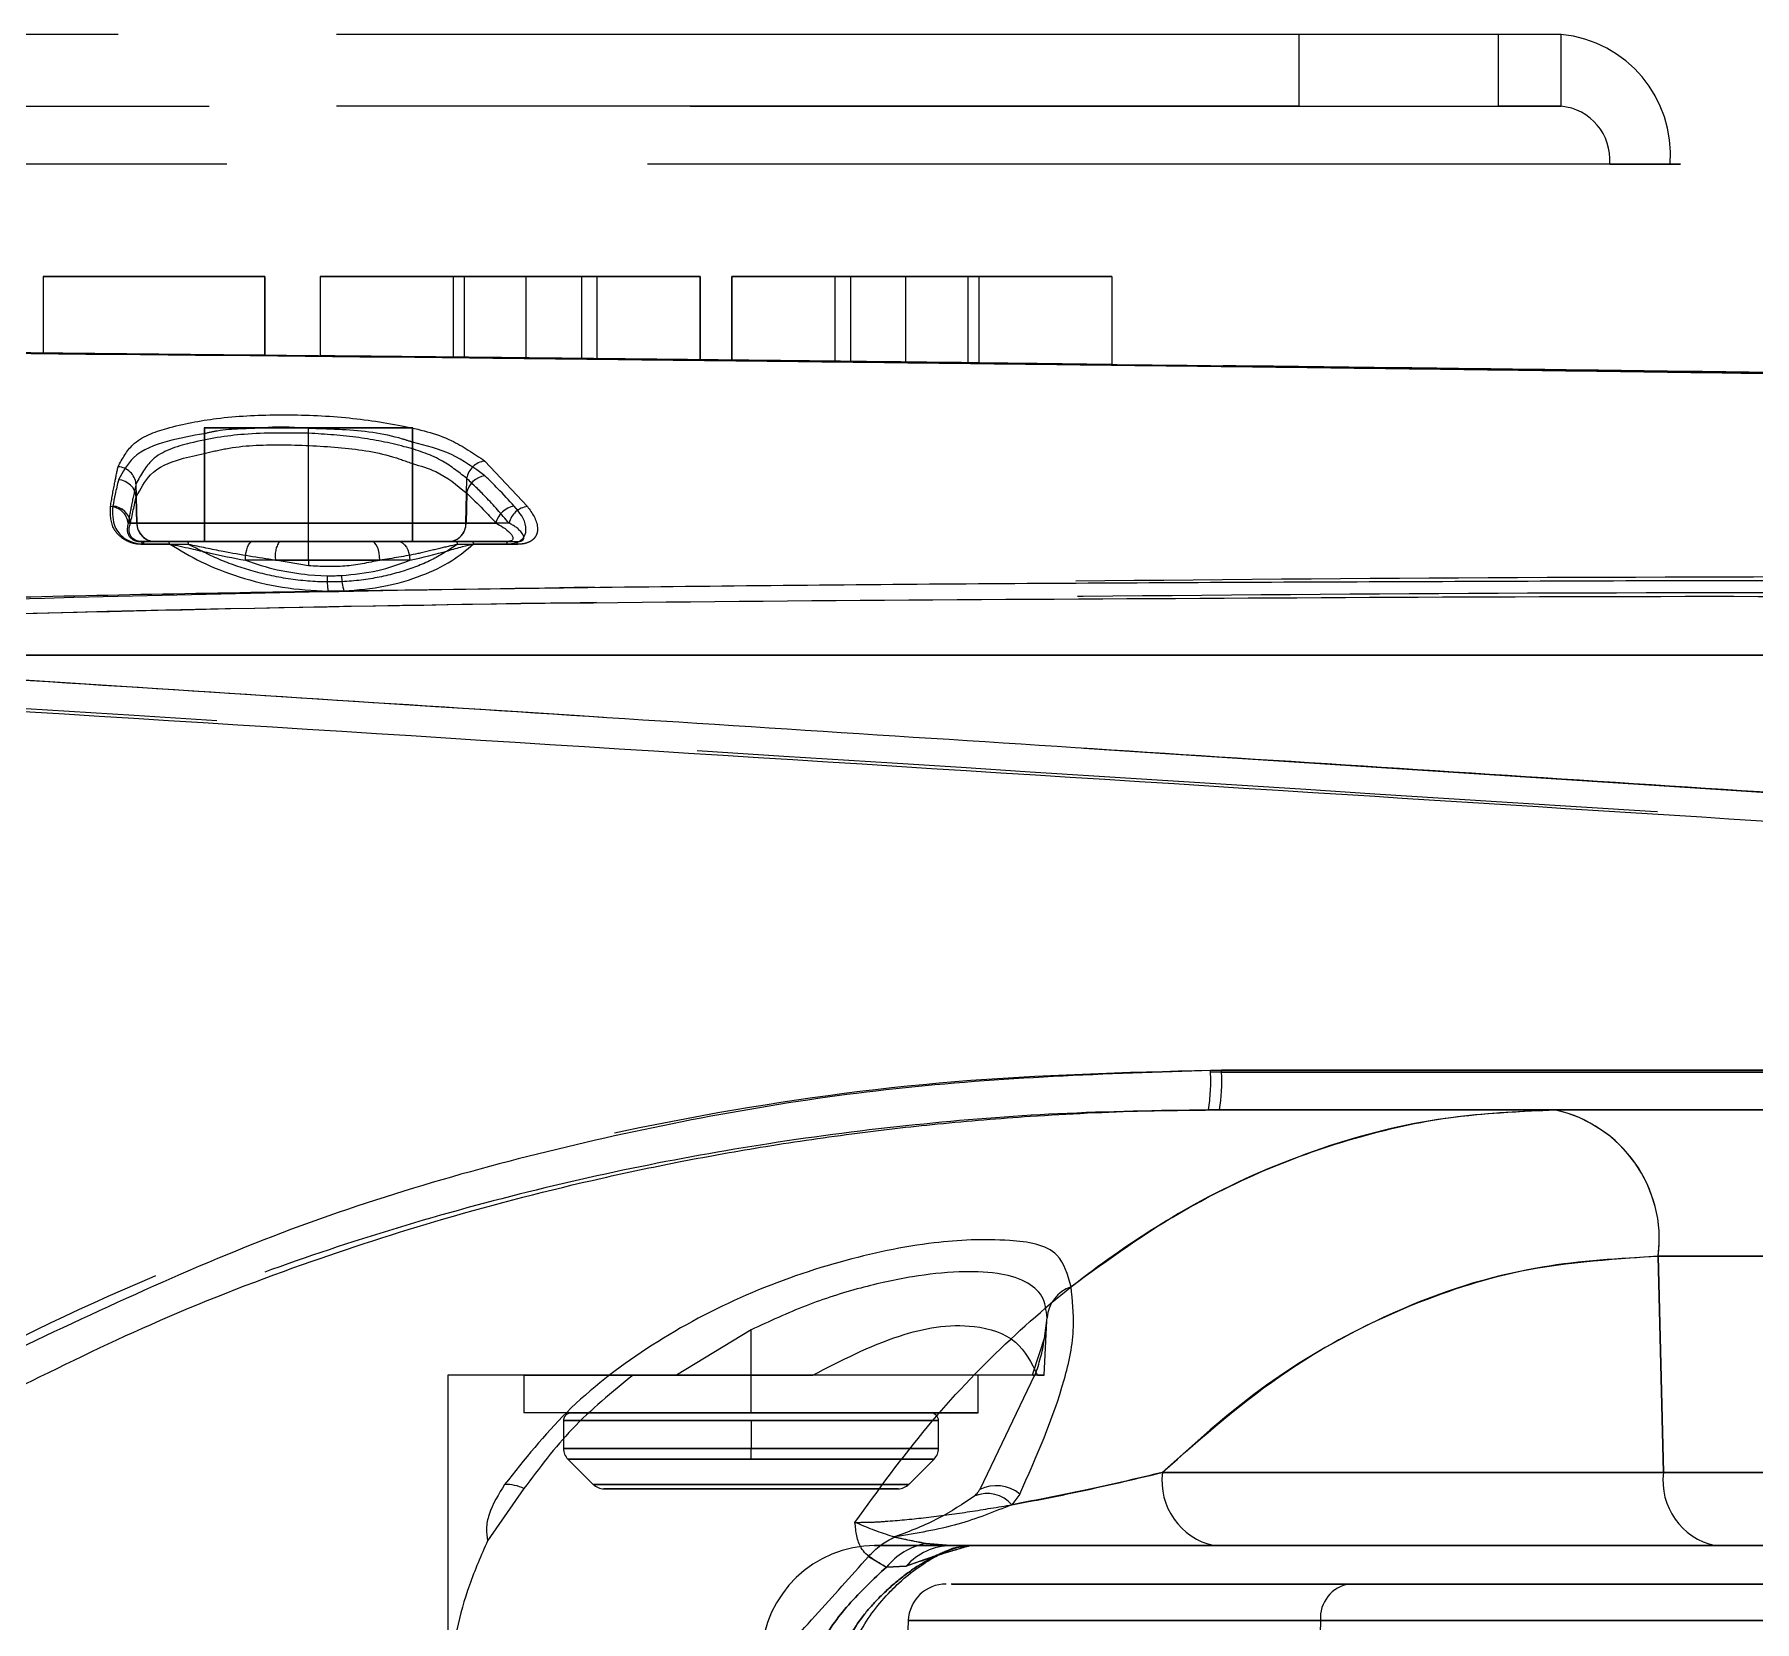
# Model space of a CAD drawing. Header units: millimetres. Extents: x 126 to 938, y 244 to 707.
# Drawn here: x 731.111 to 733.382, y 562.362 to 564.457 of the extents above; entities that cross this region are included whole.
import ezdxf

# ---------------------------------------------------------------- set-up
doc = ezdxf.new("R2010")
doc.units = ezdxf.units.MM
doc.linetypes.add('HIDDEN', pattern=[1.905, 1.27, -0.635])

msp = doc.modelspace()

# ---------------------------------------------------------------- linework, layer by layer
at = {"color": 7, "linetype": 'HIDDEN', "lineweight": 18}
for p, q in [((732.7801, 564.4567), (729.9325, 564.4567)), ((733.1267, 564.4567), (730.0718, 564.4567)), ((732.7801, 564.4567), (732.7801, 564.3618)), ((733.0436, 564.4567), (732.7801, 564.4567)), ((733.0436, 564.3618), (733.0436, 564.4567)), ((733.1267, 564.4567), (733.0436, 564.4567)), ((733.1267, 564.3618), (733.1267, 564.4567)), ((732.7801, 564.3618), (729.9325, 564.3618)), ((730.0718, 564.3618), (733.1267, 564.3618)), ((732.7801, 564.3618), (733.0436, 564.3618)), ((733.1267, 564.3618), (733.0436, 564.3618)), ((733.1906, 564.2856), (730.1357, 564.2856)), ((733.2702, 564.2856), (730.2153, 564.2856)), ((733.1906, 564.2856), (733.2702, 564.2856)), ((733.1906, 564.2856), (733.2044, 564.2856)), ((733.284, 564.2856), (733.2044, 564.2856)), ((733.2702, 564.2856), (733.284, 564.2856)), ((731.4153, 564.1373), (731.1227, 564.1373)), ((731.1227, 564.1373), (731.1227, 564.0361)), ((731.1227, 564.1373), (731.4153, 564.1373)), ((731.1227, 564.1373), (731.1227, 564.0361)), ((731.4153, 564.1373), (731.1227, 564.1373)), ((731.1227, 564.1373), (731.1227, 564.0361)), ((731.4153, 564.1373), (731.4153, 564.0332)), ((731.4153, 564.1373), (731.4153, 564.0332)), ((731.4153, 564.0332), (731.4153, 564.1373)), ((731.7601, 564.1373), (731.4884, 564.1373)), ((731.99, 564.1373), (731.6786, 564.1373)), ((731.6786, 564.1373), (731.99, 564.1373)), ((731.8333, 564.1373), (731.7601, 564.1373)), ((731.7601, 564.1373), (731.7601, 564.0297)), ((731.8333, 564.1373), (731.8333, 564.0289)), ((731.99, 564.1373), (731.8333, 564.1373)), ((731.99, 564.1373), (731.99, 564.0273)), ((731.99, 564.0273), (731.99, 564.1373)), ((731.99, 564.1373), (731.99, 564.0273)), ((732.3432, 564.1373), (732.0318, 564.1373)), ((732.0318, 564.1373), (732.0318, 564.0268)), ((732.0318, 564.1373), (732.0318, 564.0268)), ((732.0318, 564.1373), (732.3432, 564.1373)), ((732.0318, 564.1373), (732.0318, 564.0268)), ((732.1886, 564.1373), (732.0318, 564.1373)), ((732.1886, 564.1373), (732.1886, 564.0251)), ((732.2617, 564.1373), (732.1886, 564.1373)), ((732.2617, 564.0243), (732.2617, 564.1373)), ((732.5334, 564.1373), (732.2617, 564.1373)), ((731.473, 563.9373), (731.3355, 563.9373)), ((731.3358, 563.9373), (731.4733, 563.9373)), ((731.3358, 563.9373), (731.3358, 563.7873)), ((731.473, 563.7873), (731.473, 563.9373)), ((731.6105, 563.9373), (731.473, 563.9373)), ((731.4733, 563.7873), (731.4733, 563.9373)), ((731.4733, 563.7873), (731.4733, 563.9373)), ((731.6108, 563.9373), (731.4733, 563.9373)), ((731.6108, 563.7873), (731.6108, 563.9373)), ((731.4733, 563.8118), (731.4733, 563.9304)), ((731.7058, 563.8936), (731.762, 563.8337)), ((731.2454, 563.8635), (731.2463, 563.8118)), ((731.6809, 563.8118), (731.6819, 563.8708)), ((731.2463, 563.8118), (731.2351, 563.8118)), ((731.2463, 563.8118), (731.4733, 563.8118)), ((731.6105, 563.8118), (731.3355, 563.8118)), ((731.4733, 563.8118), (731.6809, 563.8118)), ((731.7379, 563.8118), (731.6809, 563.8118)), ((731.2523, 563.7873), (731.2712, 563.7873)), ((731.2523, 563.7873), (731.3133, 563.7873)), ((731.2712, 563.7873), (731.2541, 563.7873)), ((731.2712, 563.7873), (731.4733, 563.7873)), ((731.6582, 563.7873), (731.2712, 563.7873)), ((731.3133, 563.7873), (731.4345, 563.7873)), ((731.3355, 563.7873), (731.473, 563.7873)), ((731.3358, 563.7873), (731.4733, 563.7873)), ((731.4345, 563.7873), (731.4733, 563.7873)), ((731.6105, 563.7873), (731.473, 563.7873)), ((731.4733, 563.7873), (731.6585, 563.7873)), ((731.6108, 563.7873), (731.4733, 563.7873)), ((731.4733, 563.7627), (731.4733, 563.7873)), ((731.4733, 563.7873), (731.5567, 563.7873)), ((731.5567, 563.7873), (731.6683, 563.7873)), ((731.6582, 563.7873), (731.7472, 563.7873)), ((731.7337, 563.7873), (731.6585, 563.7873)), ((731.6683, 563.7873), (731.7472, 563.7873)), ((731.4296, 563.7627), (731.4733, 563.7627)), ((731.4733, 563.7553), (731.4296, 563.7627)), ((731.4733, 563.7627), (731.5672, 563.7627)), ((731.4733, 563.7627), (731.4733, 563.7553)), ((732.6637, 563.0898), (733.7299, 563.0898)), ((733.7299, 563.0873), (732.6637, 563.0873)), ((733.1183, 563.0373), (732.6609, 563.0373)), ((732.6609, 563.0373), (733.7272, 563.0373)), ((732.6758, 563.0373), (733.1183, 563.0373)), ((733.1183, 563.0373), (733.7121, 563.0373)), ((733.7272, 563.0373), (733.1183, 563.0373)), ((733.2615, 562.5588), (733.2547, 562.8442)), ((733.2547, 562.8442), (734.3326, 562.8442)), ((732.4444, 562.7357), (732.4479, 562.763)), ((732.4453, 562.7395), (732.4282, 562.6874)), ((732.4315, 562.6873), (731.6572, 562.6873)), ((731.6572, 562.6873), (731.6572, 562.2498)), ((731.7572, 562.6873), (732.0572, 562.6873)), ((731.7572, 562.6873), (731.7572, 562.6373)), ((732.0572, 562.6373), (732.0572, 562.6873)), ((732.3572, 562.6873), (732.0572, 562.6873)), ((732.444, 562.6873), (732.4324, 562.6873)), ((732.0572, 562.6373), (731.7572, 562.6373)), ((731.8197, 562.6373), (732.2947, 562.6373)), ((732.2947, 562.6373), (731.8197, 562.6373)), ((732.3572, 562.6373), (732.0572, 562.6373)), ((732.0572, 562.6273), (731.8097, 562.6273)), ((731.8097, 562.6273), (731.8097, 562.6019)), ((731.8097, 562.6273), (731.8326, 562.6273)), ((732.0572, 562.6273), (732.0572, 562.5905)), ((732.3047, 562.6273), (732.0572, 562.6273)), ((732.0572, 562.5905), (731.8097, 562.5905)), ((732.0572, 562.5764), (731.8156, 562.5764)), ((732.0572, 562.5764), (732.0572, 562.5905)), ((732.3047, 562.5905), (732.0572, 562.5905)), ((732.2989, 562.5764), (732.0572, 562.5764)), ((732.6001, 562.5588), (733.2615, 562.5588)), ((733.2615, 562.5588), (734.4035, 562.5588)), ((732.2656, 562.5431), (731.8489, 562.5431)), ((732.2515, 562.5373), (731.863, 562.5373)), ((732.321, 562.4623), (732.2879, 562.4651)), ((732.321, 562.4623), (732.3556, 562.4623)), ((732.321, 562.4623), (732.6683, 562.4623)), ((732.3463, 562.4623), (732.3284, 562.4596)), ((732.3284, 562.4596), (732.3463, 562.4623)), ((732.3463, 562.4623), (732.3291, 562.4572)), ((732.6683, 562.4623), (733.3296, 562.4623)), ((733.3296, 562.4623), (734.8721, 562.4623)), ((732.236, 562.434), (732.262, 562.4352)), ((732.8475, 562.4116), (732.3212, 562.4116)), ((733.8406, 562.4116), (732.8475, 562.4116)), ((732.8088, 562.3633), (732.2648, 562.3633)), ((732.8088, 562.3633), (732.777, 561.1866)), ((733.8279, 562.3633), (732.8088, 562.3633))]:
    msp.add_line(p, q, dxfattribs=at)
at = {"color": 7, "linetype": 'Continuous', "lineweight": 25}
for p, q in [((731.1227, 564.1373), (731.4153, 564.1373)), ((731.1227, 564.1373), (731.1227, 564.0361)), ((731.4153, 564.0332), (731.4153, 564.1373)), ((731.4884, 564.1373), (731.4884, 564.0325)), ((731.4884, 564.1373), (731.664, 564.1373)), ((731.664, 564.1373), (731.664, 564.0307)), ((731.664, 564.1373), (731.6786, 564.1373)), ((731.6786, 564.1373), (731.6786, 564.0306)), ((731.6786, 564.1373), (731.8542, 564.1373)), ((731.8542, 564.0287), (731.8542, 564.1373)), ((731.8542, 564.1373), (731.99, 564.1373)), ((731.99, 564.1373), (731.99, 564.0273)), ((732.0318, 564.1373), (732.1677, 564.1373)), ((732.0318, 564.0268), (732.0318, 564.1373)), ((732.1677, 564.1373), (732.1677, 564.0253)), ((732.1677, 564.1373), (732.3432, 564.1373)), ((732.3432, 564.1373), (732.3432, 564.0233)), ((732.3432, 564.1373), (732.3578, 564.1373)), ((732.3578, 564.1373), (732.3578, 564.0232)), ((732.3578, 564.1373), (732.5334, 564.1373)), ((732.5334, 564.1373), (732.5334, 564.0211)), ((733.2498, 564.0119), (733.2266, 564.0122)), ((731.3355, 563.9373), (731.3355, 563.7873)), ((731.3355, 563.9373), (731.473, 563.9373)), ((731.473, 563.7873), (731.473, 563.9373)), ((731.473, 563.9373), (731.6105, 563.9373)), ((731.6105, 563.7873), (731.6105, 563.9373)), ((731.2464, 563.8118), (731.2458, 563.8462)), ((731.6819, 563.8514), (731.6813, 563.8118)), ((731.2382, 563.8118), (731.2464, 563.8118)), ((731.3355, 563.8118), (731.2464, 563.8118)), ((731.6813, 563.8118), (731.6105, 563.8118)), ((731.6813, 563.8118), (731.7205, 563.8118)), ((731.2881, 563.7873), (731.2541, 563.7873)), ((731.3992, 563.7873), (731.2881, 563.7873)), ((731.5918, 563.7873), (731.3992, 563.7873)), ((731.6895, 563.7873), (731.5918, 563.7873)), ((731.7337, 563.7873), (731.6895, 563.7873)), ((731.6068, 563.7627), (731.3898, 563.7627)), ((731.4733, 563.7436), (731.4978, 563.7422)), ((731.5198, 563.7221), (731.4988, 563.7217)), ((730.5832, 563.6373), (737.029, 563.6373)), ((733.7146, 563.0898), (732.6782, 563.0898)), ((732.6782, 563.0873), (732.6782, 563.0898)), ((732.6782, 563.0873), (733.7146, 563.0873)), ((733.7121, 563.0373), (732.6758, 563.0373)), ((734.3174, 562.8442), (733.2547, 562.8442)), ((733.2547, 562.8442), (733.2615, 562.5588)), ((732.444, 562.6873), (732.4478, 562.7589)), ((732.0572, 562.747), (731.9587, 562.6873)), ((732.0572, 562.6873), (732.0572, 562.747)), ((731.9587, 562.6873), (731.9016, 562.6873)), ((731.9587, 562.6873), (732.0572, 562.6873)), ((732.0572, 562.6873), (732.1388, 562.6873)), ((732.0572, 562.6373), (732.0572, 562.6873)), ((732.4353, 562.6873), (732.1388, 562.6873)), ((732.3572, 562.6373), (732.3572, 562.6873)), ((732.4315, 562.6873), (732.359, 562.5362)), ((732.4353, 562.6873), (732.444, 562.6873)), ((731.8428, 562.6373), (732.0572, 562.6373)), ((732.0572, 562.6373), (732.3572, 562.6373)), ((731.8326, 562.6273), (732.0572, 562.6273)), ((732.0572, 562.6273), (732.3047, 562.6273)), ((732.0572, 562.6273), (732.0572, 562.5905)), ((732.3047, 562.5905), (732.3047, 562.6273)), ((731.8097, 562.6019), (731.8097, 562.5905)), ((731.8097, 562.5905), (732.0572, 562.5905)), ((731.8156, 562.5764), (732.0572, 562.5764)), ((731.8489, 562.5431), (731.8156, 562.5764)), ((732.0572, 562.5764), (732.0572, 562.5905)), ((732.0572, 562.5905), (732.3047, 562.5905)), ((732.0572, 562.5764), (732.2989, 562.5764)), ((732.2656, 562.5431), (732.2989, 562.5764)), ((733.2615, 562.5588), (732.6001, 562.5588)), ((734.3882, 562.5588), (733.2615, 562.5588)), ((731.7575, 562.5375), (731.7095, 562.4686)), ((731.8489, 562.5431), (732.2656, 562.5431)), ((731.863, 562.5373), (732.2515, 562.5373)), ((732.4119, 562.5303), (732.4015, 562.5163)), ((732.2469, 562.4736), (732.2879, 562.4651)), ((732.2879, 562.4651), (732.321, 562.4623)), ((732.6683, 562.4623), (732.321, 562.4623)), ((733.3296, 562.4623), (732.6683, 562.4623)), ((734.857, 562.4623), (733.3296, 562.4623)), ((732.2121, 562.4479), (732.236, 562.434)), ((732.262, 562.4352), (732.236, 562.434)), ((732.3222, 562.4116), (732.8475, 562.4116)), ((732.8475, 562.4116), (733.1893, 562.4116)), ((733.1893, 562.4116), (733.8406, 562.4116)), ((732.2648, 562.3633), (732.2609, 562.2516)), ((732.2648, 562.3633), (732.8088, 562.3633)), ((732.8088, 562.3633), (732.777, 561.1866)), ((732.8088, 562.3633), (733.8279, 562.3633))]:
    msp.add_line(p, q, dxfattribs=at)
at = {"color": 7, "linetype": 'HIDDEN', "lineweight": 18, "flags": 128}
for points in [[(731.4153, 564.0332), (731.2514, 564.0348), (731.1227, 564.0361)], [(731.4153, 564.0332), (731.2514, 564.0348), (731.1227, 564.0361)], [(731.8542, 564.0287), (731.7558, 564.0298), (731.6786, 564.0306)], [(731.7601, 564.0297), (731.8011, 564.0293), (731.8333, 564.0289)], [(731.8333, 564.0289), (731.921, 564.028), (731.99, 564.0273)], [(731.99, 564.0273), (731.9139, 564.0281), (731.8542, 564.0287)], [(732.3432, 564.0233), (732.2449, 564.0244), (732.1677, 564.0253)], [(732.1886, 564.0251), (732.2295, 564.0246), (732.2617, 564.0243)], [(732.2617, 564.0243), (732.4139, 564.0225), (732.5334, 564.0211)], [(732.5334, 564.0211), (732.4351, 564.0223), (732.3578, 564.0232)], [(731.3149, 563.7836), (731.2807, 563.7836), (731.2539, 563.7836)], [(731.5672, 563.7627), (731.567, 563.7675), (731.5663, 563.7721), (731.5654, 563.7764), (731.564, 563.7801), (731.5625, 563.7831), (731.5607, 563.7854), (731.5587, 563.7868), (731.5567, 563.7873)], [(731.7488, 563.7837), (731.7046, 563.7837), (731.6699, 563.7837)]]:
    msp.add_lwpolyline(points, dxfattribs=at)
at = {"color": 7, "linetype": 'Continuous', "lineweight": 25, "flags": 128}
for points in [[(731.2541, 563.7873), (731.2543, 563.7872), (731.2545, 563.7871), (731.2547, 563.7868), (731.2549, 563.7865), (731.2551, 563.786), (731.2553, 563.7855), (731.2555, 563.7849), (731.2557, 563.7842)], [(731.2897, 563.7842), (731.2895, 563.7849), (731.2893, 563.7855), (731.2891, 563.786), (731.2889, 563.7865), (731.2887, 563.7868), (731.2885, 563.7871), (731.2883, 563.7872), (731.2881, 563.7873)], [(731.3898, 563.7627), (731.3901, 563.7675), (731.3906, 563.7721), (731.3915, 563.7764), (731.3926, 563.7801), (731.3941, 563.7831), (731.3957, 563.7854), (731.3974, 563.7868), (731.3992, 563.7873)], [(731.5918, 563.7873), (731.5947, 563.7868), (731.5975, 563.7854), (731.6, 563.7831), (731.6023, 563.7801), (731.6042, 563.7764), (731.6056, 563.7721), (731.6064, 563.7675), (731.6068, 563.7627)], [(731.6911, 563.7842), (731.6909, 563.7849), (731.6907, 563.7855), (731.6905, 563.7861), (731.6903, 563.7865), (731.6901, 563.7868), (731.6899, 563.7871), (731.6897, 563.7872), (731.6895, 563.7873)], [(731.7337, 563.7873), (731.7339, 563.7872), (731.7341, 563.7871), (731.7343, 563.7868), (731.7345, 563.7865), (731.7347, 563.7861), (731.7349, 563.7855), (731.7351, 563.7849), (731.7352, 563.7842)]]:
    msp.add_lwpolyline(points, dxfattribs=at)
at = {"color": 7, "linetype": 'HIDDEN', "lineweight": 18}
for centre, radius, start, end in [((733.1116, 564.2983), 0.1591, 355.4355, 84.5571), ((733.1199, 564.2913), 0.0709, 355.4308, 84.5584), ((731.2205, 563.8611), 0.025, 5.3574, 87.1035), ((731.7095, 563.8658), 0.0281, 97.5837, 169.7145), ((731.2105, 563.8088), 0.0248, 6.9096, 87.3281), ((731.766, 563.805), 0.029, 97.9537, 166.3681), ((731.2712, 563.8122), 0.0249, 180.8575, 269.8608), ((731.657, 563.8111), 0.0239, 272.7447, 1.6256), ((731.2492, 563.7837), 0.00473, 358.425, 48.1751), ((731.3102, 563.7838), 0.00467, 358.1685, 48.4096), ((731.4643, 563.7685), 0.0352, 147.8953, 189.5437), ((731.6653, 563.7838), 0.00459, 358.4076, 48.771), ((731.7442, 563.7838), 0.00457, 358.3778, 48.7804), ((732.4356, 563.0748), 0.2284, 350.5394, 3.1289), ((732.3943, 563.0879), 0.2694, 359.8654, 0.4042), ((733.081, 562.8662), 0.1751, 352.7864, 77.6757), ((731.8197, 562.6273), 0.00999, 89.9788, 180.0212), ((732.687, 562.5478), 0.0875, 172.7918, 257.6687), ((733.3483, 562.5478), 0.0875, 172.7918, 257.6687), ((732.2211, 562.3123), 0.15, 90.0016, 177.9982), ((732.3064, 562.3753), 0.0917, 101.6771, 140.2407), ((732.3221, 562.3819), 0.0803, 90.8121, 138.4833), ((732.8537, 562.367), 0.045, 97.8824, 184.6842)]:
    msp.add_arc(centre, radius, start, end, dxfattribs=at)
at = {"color": 7, "linetype": 'Continuous', "lineweight": 25}
for centre, radius, start, end in [((731.2208, 563.8438), 0.0251, 5.3492, 86.8482), ((731.7095, 563.8463), 0.0281, 97.3669, 169.5407), ((731.2134, 563.8091), 0.025, 6.199, 86.8497), ((731.7485, 563.8057), 0.0286, 97.5738, 167.6794), ((731.2713, 563.8122), 0.0249, 180.8518, 269.839), ((731.6573, 563.8112), 0.0239, 272.6984, 1.5673), ((731.6386, 563.7389), 0.1409, 178.6205, 186.973), ((731.5981, 563.7445), 0.0814, 181.3557, 195.9939), ((732.4228, 563.0748), 0.2557, 351.5634, 2.7997), ((733.081, 562.8662), 0.1751, 352.7864, 77.6757), ((732.4947, 562.7593), 0.0469, 108.6258, 175.5166), ((732.2947, 562.6272), 0.01, 0.0371, 89.9971), ((731.8297, 562.5905), 0.02, 179.9871, 224.9747), ((732.2847, 562.5906), 0.02, 315.0477, 359.9494), ((732.687, 562.5478), 0.0875, 172.7918, 257.6687), ((733.3483, 562.5478), 0.0875, 172.7918, 257.6687), ((731.7328, 562.4861), 0.057, 64.2787, 90.729), ((731.863, 562.5573), 0.02, 225.0148, 269.9652), ((732.2514, 562.5573), 0.02, 270.0506, 314.9523), ((732.369, 562.4877), 0.0433, 41.3385, 112.1087), ((732.3809, 562.4923), 0.0491, 50.7652, 116.4042), ((732.3064, 562.3753), 0.0917, 101.6771, 140.2407), ((732.3221, 562.3819), 0.0803, 90.8121, 138.4833), ((732.3148, 562.3616), 0.05, 89.9958, 178.0086), ((732.8537, 562.367), 0.045, 97.8824, 184.6842)]:
    msp.add_arc(centre, radius, start, end, dxfattribs=at)
at = {"color": 7, "linetype": 'HIDDEN', "lineweight": 18}
for points, knots in [([(735.8549, 563.9738), (735.7748, 563.9751), (735.6088, 563.9779), (735.3539, 563.9821), (735.0901, 563.9862), (734.8461, 563.99), (734.6265, 563.9933), (734.4321, 563.9962), (734.2159, 563.9993), (734.0248, 564.002), (733.8801, 564.004), (733.8187, 564.0048), (733.7921, 564.0052), (733.7784, 564.0054), (733.7688, 564.0055), (733.7601, 564.0056), (733.7462, 564.0058), (733.6963, 564.0065), (733.5907, 564.0079), (733.4131, 564.0103), (733.1962, 564.0131), (732.9499, 564.0162), (732.6843, 564.0194), (732.4625, 564.022), (732.2958, 564.0239), (732.1959, 564.025), (732.0927, 564.0261), (731.9862, 564.0273), (731.8764, 564.0285), (731.7633, 564.0297), (731.6469, 564.0309), (731.3434, 564.034), (730.8664, 564.0386), (730.3758, 564.0428), (730.0572, 564.0453), (729.8992, 564.0466), (729.7437, 564.0477), (729.5908, 564.0488), (729.4405, 564.0499), (729.2331, 564.0513), (728.9472, 564.0531), (728.5614, 564.0554), (728.1141, 564.0578), (727.6053, 564.0601), (727.2455, 564.0613), (727.0553, 564.062)], [0, 0, 0, 0, 0.02733, 0.05657, 0.086918, 0.117266, 0.13978, 0.161779, 0.183561, 0.213476, 0.226941, 0.232877, 0.234433, 0.23599, 0.237547, 0.237717, 0.238951, 0.242287, 0.254748, 0.274934, 0.302841, 0.328714, 0.358892, 0.393376, 0.404358, 0.415713, 0.427442, 0.439545, 0.452022, 0.464872, 0.478096, 0.491694, 0.568337, 0.640718, 0.65897, 0.67693, 0.694598, 0.711974, 0.729058, 0.745849, 0.782687, 0.826521, 0.877351, 0.935177, 1, 1, 1, 1]), ([(733.2266, 564.0122), (733.1517, 564.0132), (732.5849, 564.0205), (730.5279, 564.0442), (728.5457, 564.0543), (727.0554, 564.062)], [0, 0, 0, 0, 0.036444, 0.275528, 1, 1, 1, 1]), ([(731.1227, 564.0361), (731.1773, 564.0356), (731.2748, 564.0346), (731.3723, 564.0337), (731.4153, 564.0332)], [0, 0, 0, 0, 0.559991, 1, 1, 1, 1]), ([(731.1227, 564.0361), (731.1773, 564.0356), (731.2748, 564.0346), (731.3723, 564.0337), (731.4153, 564.0332)], [0, 0, 0, 0, 0.559991, 1, 1, 1, 1]), ([(731.664, 564.0307), (731.6312, 564.031), (731.5727, 564.0317), (731.5142, 564.0322), (731.4884, 564.0325)], [0, 0, 0, 0, 0.559992, 1, 1, 1, 1]), ([(731.4884, 564.0325), (731.5391, 564.032), (731.6297, 564.0311), (731.7203, 564.0301), (731.7601, 564.0297)], [0, 0, 0, 0, 0.559999, 1, 1, 1, 1]), ([(731.99, 564.0273), (731.9291, 564.0279), (731.8205, 564.0291), (731.7118, 564.0302), (731.664, 564.0307)], [0, 0, 0, 0, 0.55999, 1, 1, 1, 1]), ([(731.6786, 564.0306), (731.7367, 564.03), (731.8405, 564.0289), (731.9443, 564.0277), (731.99, 564.0273)], [0, 0, 0, 0, 0.560004, 1, 1, 1, 1]), ([(732.1677, 564.0253), (732.1423, 564.0256), (732.097, 564.0261), (732.0517, 564.0266), (732.0318, 564.0268)], [0, 0, 0, 0, 0.560022, 1, 1, 1, 1]), ([(732.0318, 564.0268), (732.0899, 564.0262), (732.1937, 564.025), (732.2975, 564.0238), (732.3432, 564.0233)], [0, 0, 0, 0, 0.560004, 1, 1, 1, 1]), ([(732.3578, 564.0232), (732.297, 564.0239), (732.1883, 564.0251), (732.0796, 564.0263), (732.0318, 564.0268)], [0, 0, 0, 0, 0.560001, 1, 1, 1, 1]), ([(732.0318, 564.0268), (732.0611, 564.0265), (732.1133, 564.0259), (732.1656, 564.0253), (732.1886, 564.0251)], [0, 0, 0, 0, 0.560004, 1, 1, 1, 1]), ([(733.8608, 564.0037), (733.8424, 564.0039), (733.7349, 564.0055), (733.538, 564.0081), (733.3527, 564.0106), (733.2566, 564.0118), (733.2498, 564.0119)], [0, 0, 0, 0, 0.090141, 0.527886, 0.966994, 1, 1, 1, 1]), ([(731.2217, 563.8861), (731.2274, 563.8967), (731.2412, 563.9222), (731.2922, 563.9398), (731.3557, 563.9519), (731.4336, 563.9558), (731.5155, 563.953), (731.5923, 563.9421), (731.6582, 563.9262), (731.6914, 563.9035), (731.7058, 563.8936)], [0, 0, 0, 0, 0.067911, 0.163449, 0.293358, 0.448645, 0.612998, 0.768339, 0.899626, 1, 1, 1, 1]), ([(731.6105, 563.9184), (731.6061, 563.9199), (731.5762, 563.9297), (731.5258, 563.9357), (731.4709, 563.9362), (731.4362, 563.9393), (731.3998, 563.9356), (731.3668, 563.9369), (731.3412, 563.931), (731.3355, 563.9297)], [0, 0, 0, 0, 0.050756, 0.340661, 0.541556, 0.647394, 0.71572, 0.937222, 1, 1, 1, 1]), ([(731.4733, 563.9304), (731.4448, 563.9307), (731.3919, 563.9314), (731.3234, 563.9203), (731.2668, 563.9031), (731.2517, 563.8751), (731.2454, 563.8635)], [0, 0, 0, 0, 0.339161, 0.629688, 0.846552, 1, 1, 1, 1]), ([(731.3355, 563.9034), (731.3449, 563.9058), (731.3777, 563.914), (731.4375, 563.916), (731.511, 563.9126), (731.5702, 563.9051), (731.6018, 563.8934), (731.6105, 563.8902)], [0, 0, 0, 0, 0.104325, 0.363438, 0.638154, 0.89934, 1, 1, 1, 1]), ([(731.6819, 563.8708), (731.6708, 563.8794), (731.6462, 563.8987), (731.5964, 563.9144), (731.538, 563.9262), (731.4955, 563.9289), (731.4733, 563.9304)], [0, 0, 0, 0, 0.189893, 0.421494, 0.698036, 1, 1, 1, 1]), ([(731.2117, 563.8336), (731.2134, 563.8438), (731.2165, 563.8614), (731.2202, 563.8788), (731.2217, 563.8861)], [0, 0, 0, 0, 0.5816007, 1, 1, 1, 1]), ([(731.2454, 563.8635), (731.2434, 563.8542), (731.2397, 563.8371), (731.2366, 563.8198), (731.2351, 563.8118)], [0, 0, 0, 0, 0.53861, 1, 1, 1, 1]), ([(731.7379, 563.8118), (731.7277, 563.8235), (731.7099, 563.844), (731.6903, 563.8628), (731.6819, 563.8708)], [0, 0, 0, 0, 0.571069, 1, 1, 1, 1]), ([(731.2539, 563.7836), (731.2515, 563.7837), (731.2466, 563.7839), (731.2397, 563.7855), (731.2336, 563.788), (731.227, 563.7918), (731.2207, 563.7974), (731.2116, 563.8108), (731.2116, 563.8237), (731.2117, 563.8336)], [0, 0, 0, 0, 0.098705, 0.194203, 0.282278, 0.362528, 0.500062, 0.617818, 1, 1, 1, 1]), ([(731.762, 563.8337), (731.7683, 563.8249), (731.7761, 563.814), (731.7752, 563.7982), (731.7719, 563.7921), (731.7672, 563.7881), (731.7621, 563.7856), (731.7558, 563.784), (731.7512, 563.7838), (731.7488, 563.7837)], [0, 0, 0, 0, 0.438942, 0.543191, 0.657067, 0.725289, 0.804733, 0.897686, 1, 1, 1, 1]), ([(731.2351, 563.8118), (731.2341, 563.807), (731.2325, 563.7992), (731.2383, 563.7919), (731.2425, 563.7893), (731.245, 563.7883), (731.2472, 563.7878), (731.2488, 563.7875), (731.2506, 563.7873), (731.2517, 563.7873), (731.2523, 563.7873)], [0, 0, 0, 0, 0.3879, 0.630943, 0.717693, 0.807754, 0.854182, 0.901733, 0.950324, 1, 1, 1, 1]), ([(731.7472, 563.7873), (731.7479, 563.7873), (731.7491, 563.7873), (731.7509, 563.7875), (731.7525, 563.7878), (731.7543, 563.7883), (731.756, 563.7892), (731.7585, 563.7926), (731.7524, 563.8036), (731.7441, 563.8083), (731.7379, 563.8118)], [0, 0, 0, 0, 0.048626, 0.092762, 0.132413, 0.167799, 0.22746, 0.277488, 0.458498, 1, 1, 1, 1]), ([(731.6699, 563.7837), (731.6593, 563.7769), (731.6368, 563.7623), (731.5968, 563.747), (731.551, 563.7364), (731.501, 563.7328), (731.4498, 563.7365), (731.4006, 563.7471), (731.3553, 563.7626), (731.328, 563.7768), (731.3149, 563.7836)], [0, 0, 0, 0, 0.100763, 0.215252, 0.341492, 0.477655, 0.616849, 0.752789, 0.881507, 1, 1, 1, 1]), ([(731.4296, 563.7627), (731.4065, 563.7662), (731.3681, 563.7722), (731.3301, 563.7803), (731.3149, 563.7836)], [0, 0, 0, 0, 0.6003034, 1, 1, 1, 1]), ([(731.6699, 563.7837), (731.6615, 563.7818), (731.6439, 563.7778), (731.61, 563.7693), (731.584, 563.7653), (731.5672, 563.7627)], [0, 0, 0, 0, 0.245531, 0.515073, 1, 1, 1, 1]), ([(730.5812, 563.6969), (730.7881, 563.7033), (731.2023, 563.7161), (731.824, 563.7276), (732.4463, 563.7355), (733.069, 563.7408), (733.6932, 563.7412), (734.3205, 563.7441), (734.8313, 563.7596), (735.2234, 563.7572), (735.4916, 563.7552), (735.7496, 563.7538), (735.9927, 563.7529), (736.2159, 563.752), (736.4159, 563.7522), (736.589, 563.7527), (736.7323, 563.7532), (736.8434, 563.7548), (736.9199, 563.7548), (736.9603, 563.7567), (736.9748, 563.7561), (736.9757, 563.7561)], [0, 0, 0, 0, 0.097123, 0.194371, 0.291703, 0.389084, 0.486486, 0.584519, 0.683345, 0.726172, 0.768442, 0.809167, 0.847204, 0.882484, 0.913849, 0.941059, 0.963688, 0.98107, 0.993179, 0.999588, 1, 1, 1, 1]), ([(731.5672, 563.7627), (731.5518, 563.7594), (731.5208, 563.7529), (731.4892, 563.7545), (731.4733, 563.7553)], [0, 0, 0, 0, 0.496104, 1, 1, 1, 1]), ([(730.5834, 563.6778), (730.7912, 563.684), (731.2072, 563.6966), (731.8317, 563.7077), (732.4568, 563.7152), (733.0822, 563.7205), (733.709, 563.72), (734.339, 563.7246), (734.8523, 563.7403), (735.2468, 563.7378), (735.5166, 563.7358), (735.776, 563.7344), (736.0196, 563.7335), (736.243, 563.7327), (736.4416, 563.7328), (736.6155, 563.7338), (736.7505, 563.7329), (736.8742, 563.7384), (736.9148, 563.73), (736.9959, 563.7431), (736.9852, 563.7367), (736.9852, 563.7367)], [0, 0, 0, 0, 0.0974219, 0.1949836, 0.2926388, 0.3903469, 0.4880209, 0.5863222, 0.6855249, 0.7285926, 0.7711445, 0.8119794, 0.8500818, 0.8853327, 0.9165284, 0.9435146, 0.9657554, 0.9826811, 0.9942243, 0.999962, 1, 1, 1, 1]), ([(735.155, 563.3148), (734.6697, 563.3436), (733.6991, 563.4013), (731.9664, 563.5132), (730.7186, 563.5902), (729.9561, 563.6373)], [0, 0, 0, 0, 0.2799897, 0.5599927, 1, 1, 1, 1]), ([(730.5835, 563.6373), (730.7968, 563.6373), (731.2238, 563.6373), (731.8645, 563.6373), (732.5058, 563.6373), (733.1481, 563.6373), (733.7939, 563.6373), (734.333, 563.6373), (734.7638, 563.6373), (735.0811, 563.6373), (735.39, 563.6373), (735.6858, 563.6373), (735.963, 563.6373), (736.2298, 563.6373), (736.4777, 563.6373), (736.6861, 563.6373), (736.8549, 563.6373), (736.9273, 563.6373), (737.0096, 563.6373), (736.9115, 563.6373), (736.8382, 563.6373), (736.6555, 563.6373), (736.4398, 563.6373), (736.1832, 563.6373), (735.9107, 563.6373), (735.6282, 563.6373), (735.33, 563.6373), (735.0209, 563.6373), (734.7066, 563.6373), (734.3114, 563.6373), (733.8386, 563.6373), (733.2903, 563.6373), (732.7449, 563.6373), (732.2012, 563.6373), (731.6579, 563.6373), (731.1151, 563.6373), (730.7535, 563.6373), (730.5729, 563.6373)], [0, 0, 0, 0, 0.049897, 0.099865, 0.149865, 0.199879, 0.250103, 0.300914, 0.325964, 0.350857, 0.37513, 0.39822, 0.42005, 0.439936, 0.460747, 0.477581, 0.489925, 0.497331, 0.499589, 0.502592, 0.510815, 0.523865, 0.541482, 0.562875, 0.583325, 0.605378, 0.628904, 0.653069, 0.677676, 0.702414, 0.74551, 0.788253, 0.830666, 0.873061, 0.915427, 0.957753, 1, 1, 1, 1]), ([(730.5953, 563.6373), (731.1021, 563.6046), (732.1156, 563.5393), (733.636, 563.4412), (734.6495, 563.3743), (735.1563, 563.3408)], [0, 0, 0, 0, 0.333328, 0.666622, 1, 1, 1, 1]), ([(737.029, 563.6373), (737.0294, 563.6373), (737.0357, 563.6373), (736.9924, 563.6373), (736.9698, 563.6373), (736.8905, 563.6373), (736.8017, 563.6373), (736.6827, 563.6373), (736.544, 563.6373), (736.3841, 563.6373), (736.2057, 563.6373), (736.0103, 563.6373), (735.7998, 563.6373), (735.5781, 563.6373), (735.3385, 563.6373), (735.0856, 563.6373), (734.8907, 563.6373), (734.7645, 563.6373), (734.7064, 563.6373), (734.6468, 563.6373), (734.5857, 563.6373), (734.5232, 563.6373), (734.4593, 563.6373), (734.4141, 563.6373), (734.3365, 563.6373), (734.2301, 563.6373), (734.0748, 563.6373), (733.9232, 563.6373), (733.7717, 563.6373), (733.6267, 563.6373), (733.4872, 563.6373), (733.3633, 563.6373), (733.2415, 563.6373), (733.1147, 563.6373), (732.9662, 563.6373), (732.8346, 563.6373), (732.7306, 563.6373), (732.6642, 563.6373), (732.6073, 563.6373), (732.5599, 563.6373), (732.522, 563.6373), (732.3962, 563.6373), (732.1901, 563.6373), (731.9112, 563.6373), (731.6488, 563.6373), (731.3845, 563.6373), (731.1139, 563.6373), (730.8482, 563.6373), (730.6774, 563.6373), (730.5953, 563.6373)], [0, 0, 0, 0, 0.000191, 0.002743, 0.009392, 0.020066, 0.034652, 0.052941, 0.074717, 0.099605, 0.127404, 0.157893, 0.190683, 0.225485, 0.261258, 0.302374, 0.343331, 0.352137, 0.36117, 0.370429, 0.379916, 0.389628, 0.399568, 0.409733, 0.410676, 0.435755, 0.459298, 0.483061, 0.50643, 0.529941, 0.550641, 0.571428, 0.5877, 0.607408, 0.630553, 0.656929, 0.668716, 0.679031, 0.687871, 0.695239, 0.701133, 0.705554, 0.753869, 0.797207, 0.835568, 0.876141, 0.920415, 0.961701, 1, 1, 1, 1]), ([(730.2648, 562.0695), (730.3366, 562.1565), (730.4799, 562.3302), (730.7467, 562.5402), (731.0351, 562.7148), (731.3426, 562.8536), (731.6625, 562.96), (731.9915, 563.0346), (732.3263, 563.0811), (732.5511, 563.0869), (732.6637, 563.0898)], [0, 0, 0, 0, 0.125204, 0.250031, 0.375399, 0.499767, 0.624619, 0.749952, 0.874749, 1, 1, 1, 1]), ([(732.6609, 563.0373), (732.5947, 563.0363), (732.4654, 563.0343), (732.2718, 563.0188), (732.084, 562.9948), (731.8982, 562.9613), (731.7152, 562.9185), (731.5349, 562.866), (731.3131, 562.7878), (731.0549, 562.6731), (730.7705, 562.5035), (730.5074, 562.2998), (730.3657, 562.1307), (730.2948, 562.0462)], [0, 0, 0, 0, 0.0749391, 0.146234, 0.2195699, 0.2890751, 0.3598747, 0.4321101, 0.5014086, 0.6258161, 0.7510401, 0.8754847, 1, 1, 1, 1]), ([(732.1944, 562.4929), (732.2254, 562.5357), (732.2858, 562.6191), (732.3895, 562.7284), (732.4976, 562.8211), (732.6124, 562.8983), (732.7332, 562.9599), (732.8598, 563.0043), (732.9886, 563.0321), (733.0753, 563.0356), (733.1183, 563.0373)], [0, 0, 0, 0, 0.142064, 0.276485, 0.40372, 0.524389, 0.647447, 0.767102, 0.88429, 1, 1, 1, 1]), ([(732.6001, 562.5588), (732.6537, 562.6062), (732.759, 562.6994), (732.9328, 562.7868), (733.0994, 562.836), (733.2033, 562.8415), (733.2547, 562.8442)], [0, 0, 0, 0, 0.292635, 0.574665, 0.789614, 1, 1, 1, 1]), ([(732.4324, 562.6873), (732.4373, 562.7026), (732.4423, 562.7185), (732.4444, 562.7351), (732.4444, 562.7357)], [0, 0, 0, 0, 0.9610283, 1, 1, 1, 1]), ([(732.4314, 562.6873), (732.4303, 562.6873), (732.4275, 562.6873), (732.4306, 562.6873), (732.4324, 562.6873)], [0, 0, 0, 0, 0.416667, 1, 1, 1, 1]), ([(732.1944, 562.4929), (732.2006, 562.493), (732.2141, 562.493), (732.2443, 562.4948), (732.2864, 562.4988), (732.3397, 562.506), (732.412, 562.5177), (732.4991, 562.5349), (732.5673, 562.551), (732.6001, 562.5588)], [0, 0, 0, 0, 0.045268, 0.098202, 0.220505, 0.35341, 0.489946, 0.754077, 1, 1, 1, 1]), ([(732.236, 562.434), (732.2227, 562.441), (732.1986, 562.4539), (732.1957, 562.4807), (732.1944, 562.4929)], [0, 0, 0, 0, 0.5469959, 1, 1, 1, 1]), ([(732.2879, 562.4651), (732.2721, 562.468), (732.2399, 562.4738), (732.2098, 562.4865), (732.1944, 562.4929)], [0, 0, 0, 0, 0.489774, 1, 1, 1, 1]), ([(732.3284, 562.4596), (732.3283, 562.4595), (732.3244, 562.459), (732.3165, 562.4556), (732.3042, 562.4507), (732.2911, 562.4438), (732.2728, 562.4327), (732.2503, 562.4163), (732.2258, 562.3936), (732.1976, 562.3622), (732.1828, 562.335), (732.1733, 562.3175)], [0, 0, 0, 0, 0.000949, 0.055173, 0.117613, 0.186034, 0.259644, 0.415208, 0.572332, 0.723903, 1, 1, 1, 1]), ([(732.1758, 562.2822), (732.1824, 562.3033), (732.1959, 562.3462), (732.2298, 562.3916), (732.2616, 562.4218), (732.2826, 562.4372), (732.2989, 562.4469), (732.3098, 562.4525), (732.3196, 562.4567), (732.3259, 562.4588), (732.3287, 562.4597)], [0, 0, 0, 0, 0.271415, 0.549574, 0.685701, 0.812173, 0.868489, 0.919298, 0.963515, 1, 1, 1, 1]), ([(732.2609, 562.4623), (732.3058, 562.4623), (732.3904, 562.4623), (732.2766, 562.4623), (732.2416, 562.4623), (732.2258, 562.4623), (732.2102, 562.4623), (732.2362, 562.4623), (732.2609, 562.4623)], [0, 0, 0, 0, 0.346037, 0.651885, 0.820348, 0.837796, 0.846037, 1, 1, 1, 1]), ([(732.262, 562.4352), (732.2786, 562.441), (732.3064, 562.4509), (732.3348, 562.459), (732.3463, 562.4623)], [0, 0, 0, 0, 0.594881, 1, 1, 1, 1]), ([(732.3463, 562.4623), (732.3516, 562.4623), (732.3581, 562.4623), (732.3411, 562.4623), (732.3308, 562.4623), (732.321, 562.4623)], [0, 0, 0, 0, 0.204241, 0.25014, 1, 1, 1, 1]), ([(732.1037, 562.2169), (732.1157, 562.2558), (732.1344, 562.3162), (732.1854, 562.3867), (732.2188, 562.4179), (732.236, 562.434)], [0, 0, 0, 0, 0.469545, 0.727375, 1, 1, 1, 1]), ([(732.1733, 562.3175), (732.1828, 562.335), (732.1976, 562.3622), (732.2258, 562.3936), (732.2503, 562.4163), (732.2728, 562.4327), (732.2893, 562.4428), (732.2966, 562.4465), (732.2991, 562.4478)], [0, 0, 0, 0, 0.323414, 0.500961, 0.685013, 0.867238, 0.953463, 1, 1, 1, 1])]:
    msp.add_open_spline(points, degree=3, knots=knots, dxfattribs=at)
at = {"color": 7, "linetype": 'Continuous', "lineweight": 25}
for points, knots in [([(727.0555, 564.062), (728.5998, 564.0543), (730.7766, 564.0434), (732.9533, 564.0159), (733.5858, 564.0079)], [0, 0, 0, 0, 0.70944, 1, 1, 1, 1]), ([(727.0556, 564.0619), (728.599, 564.054), (730.2526, 564.0455), (732.0163, 564.0263), (732.347, 564.0225), (732.6777, 564.0186), (733.0084, 564.0145), (733.2621, 564.0112), (733.4055, 564.0092), (733.4387, 564.0088)], [0, 0, 0, 0, 0.725346, 0.777158, 0.828969, 0.88078, 0.932592, 0.984404, 1, 1, 1, 1]), ([(731.3355, 563.9297), (731.3193, 563.9269), (731.287, 563.9212), (731.2421, 563.9046), (731.228, 563.8794), (731.2222, 563.8689)], [0, 0, 0, 0, 0.370509, 0.739267, 1, 1, 1, 1]), ([(731.7059, 563.8742), (731.6917, 563.8845), (731.6628, 563.9054), (731.6282, 563.914), (731.6105, 563.9184)], [0, 0, 0, 0, 0.491546, 1, 1, 1, 1]), ([(731.2458, 563.8462), (731.2512, 563.8567), (731.2636, 563.8808), (731.3001, 563.8965), (731.3251, 563.9014), (731.3355, 563.9034)], [0, 0, 0, 0, 0.31132, 0.711159, 1, 1, 1, 1]), ([(731.6105, 563.8902), (731.621, 563.8872), (731.6474, 563.8795), (731.6689, 563.862), (731.6819, 563.8514)], [0, 0, 0, 0, 0.393851, 1, 1, 1, 1]), ([(731.2222, 563.8689), (731.2208, 563.8625), (731.2181, 563.851), (731.2158, 563.8393), (731.2147, 563.8341)], [0, 0, 0, 0, 0.546991, 1, 1, 1, 1]), ([(731.7447, 563.8341), (731.7376, 563.8418), (731.725, 563.8556), (731.7117, 563.8685), (731.7059, 563.8742)], [0, 0, 0, 0, 0.566428, 1, 1, 1, 1]), ([(731.2382, 563.8118), (731.2396, 563.8184), (731.242, 563.8299), (731.2446, 563.8413), (731.2458, 563.8462)], [0, 0, 0, 0, 0.572685, 1, 1, 1, 1]), ([(731.6819, 563.8514), (731.6892, 563.8443), (731.7025, 563.8314), (731.715, 563.8179), (731.7205, 563.8118)], [0, 0, 0, 0, 0.553669, 1, 1, 1, 1]), ([(731.2147, 563.8341), (731.2144, 563.8245), (731.2138, 563.8085), (731.2274, 563.7927), (731.2389, 563.7868), (731.248, 563.7845), (731.2531, 563.7843), (731.2557, 563.7842)], [0, 0, 0, 0, 0.374415, 0.6221, 0.792925, 0.894158, 1, 1, 1, 1]), ([(731.7352, 563.7842), (731.7378, 563.7844), (731.7425, 563.7846), (731.7489, 563.7863), (731.7538, 563.7891), (731.7597, 563.7949), (731.7619, 563.8135), (731.7517, 563.8257), (731.7447, 563.8341)], [0, 0, 0, 0, 0.108509, 0.203419, 0.281624, 0.346566, 0.553465, 1, 1, 1, 1]), ([(731.2541, 563.7873), (731.2535, 563.7873), (731.2523, 563.7873), (731.2505, 563.7875), (731.2488, 563.7878), (731.2466, 563.7884), (731.2441, 563.7894), (731.2399, 563.7922), (731.2348, 563.7997), (731.2369, 563.8072), (731.2382, 563.8118)], [0, 0, 0, 0, 0.052204, 0.103, 0.15232, 0.200505, 0.293221, 0.381994, 0.616349, 1, 1, 1, 1]), ([(731.7205, 563.8118), (731.727, 563.8082), (731.7357, 563.8034), (731.7439, 563.7933), (731.7423, 563.7894), (731.7406, 563.7884), (731.739, 563.7878), (731.7374, 563.7875), (731.7356, 563.7873), (731.7343, 563.7873), (731.7337, 563.7873)], [0, 0, 0, 0, 0.552814, 0.738335, 0.784976, 0.839055, 0.872148, 0.909825, 0.952333, 1, 1, 1, 1]), ([(731.2557, 563.7842), (731.2621, 563.7842), (731.2734, 563.7842), (731.2847, 563.7842), (731.2897, 563.7842)], [0, 0, 0, 0, 0.559979, 1, 1, 1, 1]), ([(731.2897, 563.7842), (731.3034, 563.776), (731.3326, 563.7585), (731.3828, 563.7395), (731.439, 563.7252), (731.4786, 563.7229), (731.4988, 563.7217)], [0, 0, 0, 0, 0.216854, 0.461544, 0.726489, 1, 1, 1, 1]), ([(731.2897, 563.7842), (731.299, 563.7822), (731.3165, 563.7786), (731.3496, 563.7704), (731.3738, 563.7658), (731.3898, 563.7627)], [0, 0, 0, 0, 0.27954, 0.521863, 1, 1, 1, 1]), ([(731.5198, 563.7221), (731.5382, 563.7237), (731.5733, 563.7267), (731.6211, 563.741), (731.661, 563.7593), (731.6816, 563.7764), (731.6911, 563.7842)], [0, 0, 0, 0, 0.297736, 0.567533, 0.802842, 1, 1, 1, 1]), ([(731.6068, 563.7627), (731.6237, 563.7666), (731.6471, 563.772), (731.6748, 563.7806), (731.6862, 563.7831), (731.6911, 563.7842)], [0, 0, 0, 0, 0.598067, 0.827747, 1, 1, 1, 1]), ([(731.6911, 563.7842), (731.6993, 563.7842), (731.714, 563.7842), (731.7288, 563.7842), (731.7352, 563.7842)], [0, 0, 0, 0, 0.559995, 1, 1, 1, 1]), ([(731.3898, 563.7627), (731.4037, 563.7581), (731.4309, 563.749), (731.4593, 563.7454), (731.4733, 563.7436)], [0, 0, 0, 0, 0.5097058, 1, 1, 1, 1]), ([(731.5167, 563.7426), (731.5328, 563.7441), (731.5637, 563.7469), (731.5928, 563.7576), (731.6068, 563.7627)], [0, 0, 0, 0, 0.5215, 1, 1, 1, 1]), ([(736.5712, 563.7293), (736.5113, 563.7284), (736.3827, 563.7264), (736.1785, 563.7249), (735.952, 563.723), (735.7096, 563.7223), (735.4571, 563.722), (735.157, 563.7231), (734.8106, 563.7233), (734.4199, 563.7134), (734.0303, 563.7099), (733.4297, 563.7167), (732.6178, 563.7118), (731.5944, 563.7066), (730.913, 563.6874), (730.5728, 563.6778)], [0, 0, 0, 0, 0.029985, 0.064292, 0.102142, 0.143266, 0.185497, 0.22842, 0.293353, 0.35872, 0.423831, 0.488188, 0.659103, 0.829822, 1, 1, 1, 1]), ([(731.4978, 563.7422), (731.5013, 563.7422), (731.5076, 563.7422), (731.5139, 563.7425), (731.5167, 563.7426)], [0, 0, 0, 0, 0.561097, 1, 1, 1, 1]), ([(736.5384, 563.7482), (736.4601, 563.7471), (736.2911, 563.7446), (736.0206, 563.7428), (735.7226, 563.7413), (735.4074, 563.7414), (735.0847, 563.7422), (734.7584, 563.7418), (734.4307, 563.7342), (734.0387, 563.7303), (733.5841, 563.737), (733.0668, 563.7347), (732.5508, 563.7329), (732.0351, 563.7292), (731.6915, 563.7244), (731.5198, 563.7221)], [0, 0, 0, 0, 0.046829, 0.101051, 0.161699, 0.224967, 0.289456, 0.354551, 0.420035, 0.485388, 0.588872, 0.691771, 0.794595, 0.897347, 1, 1, 1, 1]), ([(731.4988, 563.7217), (731.3439, 563.7191), (731.0343, 563.7137), (730.7249, 563.7028), (730.5703, 563.6974)], [0, 0, 0, 0, 0.500475, 1, 1, 1, 1]), ([(729.9151, 563.6373), (730.8916, 563.5762), (732.2517, 563.4911), (733.9953, 563.3805), (734.7627, 563.3349), (735.1464, 563.3121)], [0, 0, 0, 0, 0.560008, 0.780009, 1, 1, 1, 1]), ([(735.148, 563.342), (734.6407, 563.3753), (733.6263, 563.4419), (732.1047, 563.5397), (731.0904, 563.6047), (730.5832, 563.6373)], [0, 0, 0, 0, 0.333403, 0.666689, 1, 1, 1, 1]), ([(732.6782, 563.0898), (732.5388, 563.0854), (732.261, 563.0765), (731.8494, 563.0037), (731.4456, 562.8904), (731.1926, 562.7706), (731.0657, 562.7105)], [0, 0, 0, 0, 0.250006, 0.498365, 0.748357, 1, 1, 1, 1]), ([(731.0855, 562.6688), (731.145, 562.6981), (731.2689, 562.7591), (731.4586, 562.833), (731.6575, 562.8973), (731.8232, 562.9399), (731.9629, 562.9693), (732.0728, 562.9891), (732.1875, 563.006), (732.3063, 563.0197), (732.4352, 563.0303), (732.5594, 563.0363), (732.6428, 563.037), (732.6758, 563.0373)], [0, 0, 0, 0, 0.120823, 0.251344, 0.370291, 0.501295, 0.562599, 0.63034, 0.704512, 0.773707, 0.848152, 0.939908, 1, 1, 1, 1]), ([(733.1183, 563.0373), (733.0632, 563.0345), (732.9516, 563.0289), (732.7871, 562.9826), (732.626, 562.9101), (732.5292, 562.8397), (732.4797, 562.8038)], [0, 0, 0, 0, 0.238755, 0.482839, 0.735611, 1, 1, 1, 1]), ([(732.4797, 562.8038), (732.4752, 562.8195), (732.4643, 562.8577), (732.3838, 562.8682), (732.2911, 562.8638), (732.1693, 562.8381), (732.0413, 562.7925), (731.919, 562.7262), (731.8124, 562.6438), (731.7582, 562.5759), (731.732, 562.5431)], [0, 0, 0, 0, 0.052139, 0.126124, 0.23968, 0.384081, 0.54352, 0.704124, 0.857121, 1, 1, 1, 1]), ([(733.2547, 562.8442), (733.1891, 562.8398), (733.056, 562.8308), (732.8787, 562.7628), (732.7245, 562.6713), (732.642, 562.5966), (732.6001, 562.5588)], [0, 0, 0, 0, 0.26822, 0.544499, 0.768997, 1, 1, 1, 1]), ([(732.4479, 562.763), (732.4468, 562.7729), (732.4446, 562.7929), (732.4171, 562.8143), (732.3785, 562.8233), (732.3281, 562.8246), (732.2676, 562.8178), (732.1999, 562.8028), (732.1282, 562.7799), (732.0812, 562.7581), (732.0572, 562.747)], [0, 0, 0, 0, 0.066493, 0.134132, 0.222327, 0.338546, 0.480988, 0.642391, 0.817117, 1, 1, 1, 1]), ([(732.4119, 562.5303), (732.4339, 562.5796), (732.4654, 562.6505), (732.4858, 562.7449), (732.4816, 562.7862), (732.4797, 562.8038)], [0, 0, 0, 0, 0.5663197, 0.8146843, 1, 1, 1, 1]), ([(732.1388, 562.6873), (732.1761, 562.7065), (732.243, 562.7411), (732.3373, 562.7593), (732.41, 562.7376), (732.4272, 562.7034), (732.4353, 562.6873)], [0, 0, 0, 0, 0.374588, 0.67088, 0.843965, 1, 1, 1, 1]), ([(731.9016, 562.6873), (731.8737, 562.6646), (731.8195, 562.6205), (731.7778, 562.5646), (731.7575, 562.5375)], [0, 0, 0, 0, 0.515209, 1, 1, 1, 1]), ([(732.6001, 562.5588), (732.5683, 562.5512), (732.5024, 562.5355), (732.4359, 562.5228), (732.4015, 562.5163)], [0, 0, 0, 0, 0.482743, 1, 1, 1, 1]), ([(731.732, 562.5431), (731.7241, 562.5303), (731.7128, 562.5121), (731.7069, 562.4856), (731.7087, 562.474), (731.7095, 562.4686)], [0, 0, 0, 0, 0.562835, 0.796929, 1, 1, 1, 1]), ([(732.3527, 562.5278), (732.337, 562.5174), (732.3041, 562.4957), (732.2673, 562.4815), (732.248, 562.4741)], [0, 0, 0, 0, 0.476985, 1, 1, 1, 1]), ([(732.3527, 562.5278), (732.354, 562.5293), (732.3562, 562.532), (732.3582, 562.5349), (732.359, 562.5362)], [0, 0, 0, 0, 0.553012, 1, 1, 1, 1]), ([(732.4015, 562.5163), (732.378, 562.5069), (732.3285, 562.487), (732.2757, 562.4786), (732.248, 562.4741)], [0, 0, 0, 0, 0.47424, 1, 1, 1, 1]), ([(731.7095, 562.4686), (731.701, 562.4493), (731.6843, 562.4113), (731.6678, 562.352), (731.6582, 562.2929), (731.6561, 562.2348), (731.6622, 562.1789), (731.6755, 562.1348), (731.6928, 562.1046), (731.7148, 562.0793), (731.7477, 562.0643), (731.7844, 562.0667), (731.814, 562.0758), (731.8448, 562.0913), (731.8864, 562.1182), (731.9368, 562.1595), (732.0001, 562.2191), (732.0684, 562.2895), (732.1409, 562.3678), (732.1888, 562.4217), (732.2121, 562.4479)], [0, 0, 0, 0, 0.059805, 0.117477, 0.173704, 0.228765, 0.28174, 0.332295, 0.357639, 0.379873, 0.426667, 0.452738, 0.482882, 0.513799, 0.550005, 0.622889, 0.697842, 0.796124, 0.900558, 1, 1, 1, 1]), ([(732.1758, 562.2822), (732.1824, 562.3033), (732.1959, 562.3462), (732.2298, 562.3916), (732.2616, 562.4218), (732.2826, 562.4372), (732.2989, 562.4469), (732.3098, 562.4525), (732.3196, 562.4567), (732.3259, 562.4588), (732.3287, 562.4597)], [0, 0, 0, 0, 0.271415, 0.549574, 0.685701, 0.812173, 0.868489, 0.919298, 0.963515, 1, 1, 1, 1]), ([(732.2121, 562.4479), (732.2173, 562.4532), (732.2275, 562.4637), (732.2405, 562.4704), (732.2469, 562.4736)], [0, 0, 0, 0, 0.5077671, 1, 1, 1, 1]), ([(732.248, 562.4741), (732.2478, 562.474), (732.2474, 562.4739), (732.2471, 562.4737), (732.2469, 562.4736)], [0, 0, 0, 0, 0.559298, 1, 1, 1, 1]), ([(732.3291, 562.4572), (732.3234, 562.4555), (732.3007, 562.449), (732.2785, 562.4411), (732.262, 562.4352)], [0, 0, 0, 0, 0.255248, 1, 1, 1, 1]), ([(732.2991, 562.4478), (732.301, 562.4488), (732.3068, 562.4518), (732.3165, 562.4556), (732.3244, 562.459), (732.3283, 562.4595), (732.3284, 562.4596)], [0, 0, 0, 0, 0.196117, 0.622892, 0.99351, 1, 1, 1, 1]), ([(732.236, 562.434), (732.2188, 562.4179), (732.1854, 562.3867), (732.1344, 562.3162), (732.1157, 562.2558), (732.1037, 562.2169)], [0, 0, 0, 0, 0.272625, 0.530455, 1, 1, 1, 1])]:
    msp.add_open_spline(points, degree=3, knots=knots, dxfattribs=at)

doc.saveas('drawing.dxf')
